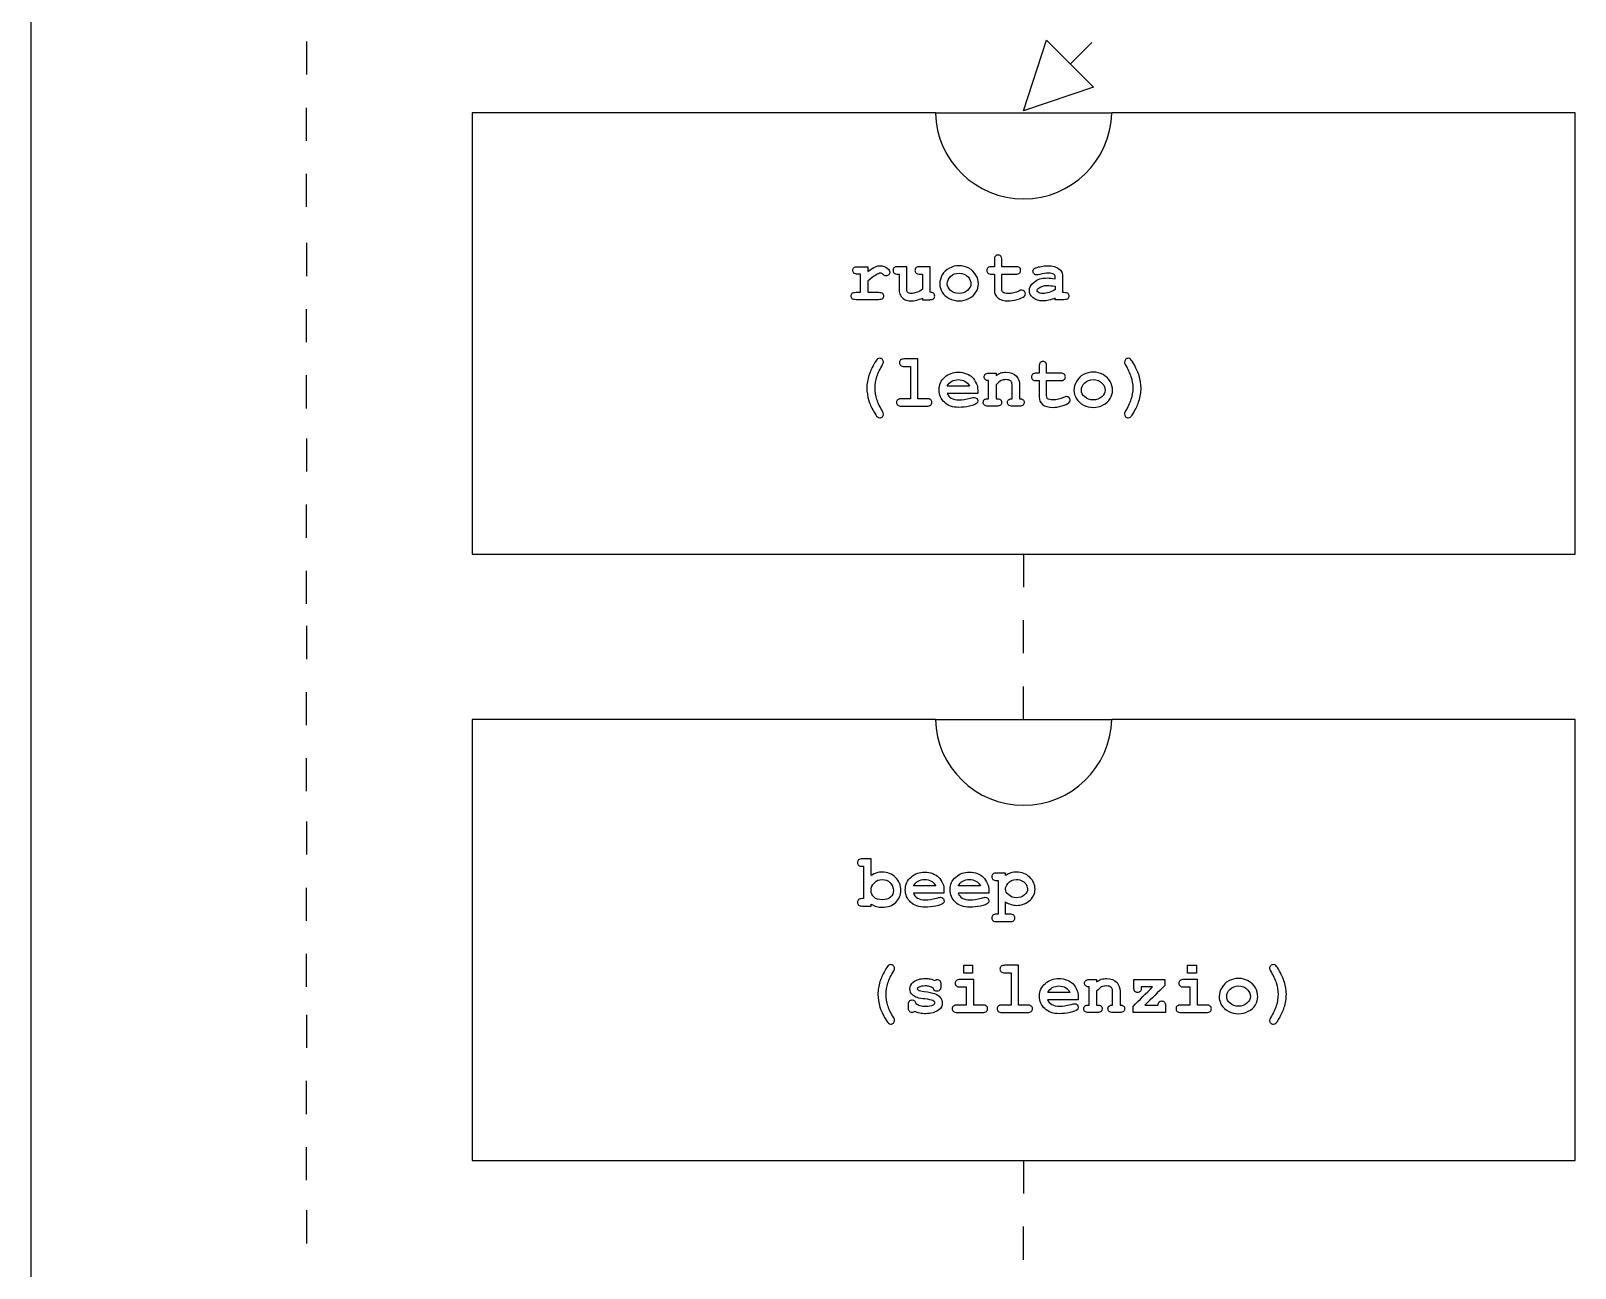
# Model space of a CAD drawing. Header units: millimetres. Extents: x 20 to 629, y 4 to 485.
# Drawn here: x 20 to 160, y 145.2 to 257.4 of the extents above; entities that cross this region are included whole.
import ezdxf

# ---------------------------------------------------------------- set-up
doc = ezdxf.new("R2010")
doc.units = ezdxf.units.MM
doc.header["$MEASUREMENT"] = 0
doc.layers.add('incisione', color=6, linetype='Continuous', true_color=0xff00ff)
doc.layers.add('taglio', color=178, linetype='Continuous', true_color=0x000000)

msp = doc.modelspace()

# ---------------------------------------------------------------- linework, layer by layer
at = {"layer": 'incisione'}
for p, q in [((104.58, 171.98), (104.58, 172.7)), ((104.58, 172.7), (105.38, 172.7)), ((105.38, 172.7), (105.38, 171.98)), ((124.86, 171.98), (124.86, 172.7)), ((124.86, 172.7), (125.66, 172.7)), ((125.66, 172.7), (125.66, 171.98)), ((105.38, 171.98), (104.58, 171.98)), ((125.66, 171.98), (124.86, 171.98))]:
    msp.add_line(p, q, dxfattribs=at)
for points in [[(45, 256.48), (45, 253.48)], [(114.24, 254.45), (116.18, 256.39)], [(45, 247.48), (45, 250.48)], [(45, 241.48), (45, 244.48)], [(45, 238.21), (45, 235.21)], [(45, 229.21), (45, 232.21)], [(45, 223.21), (45, 226.21)], [(45, 220.48), (45, 217.48)], [(45, 211.48), (45, 214.48)], [(110, 210), (110, 207)], [(45, 205.48), (45, 208.48)], [(45, 203.48), (45, 200.48)], [(110, 201), (110, 204)], [(45, 194.48), (45, 197.48)], [(110, 195), (110, 198)], [(45, 188.48), (45, 191.48)], [(45, 185.74), (45, 182.74)], [(45, 176.74), (45, 179.74)], [(45, 170.74), (45, 173.74)], [(45, 168.21), (45, 165.21)], [(45, 159.21), (45, 162.21)], [(45, 153.21), (45, 156.21)], [(110, 155), (110, 152)], [(45, 150.48), (45, 147.48)], [(110, 146), (110, 149)]]:
    msp.add_lwpolyline(points, dxfattribs=at)
msp.add_lwpolyline([(110, 250.21), (112.09, 256.6), (116.33, 252.35)], close=True, dxfattribs=at)
for points, knots in [([(108.03, 235.39), (108.03, 234.93), (108.03, 234.48), (108.03, 234.03), (108.03, 233.88), (108.06, 233.79), (108.12, 233.74), (108.21, 233.67), (108.38, 233.63), (108.61, 233.63), (108.96, 233.63), (109.28, 233.71), (109.57, 233.85), (109.68, 233.91), (109.77, 233.94), (109.83, 233.94), (109.92, 233.94), (110, 233.91), (110.06, 233.84), (110.13, 233.77), (110.16, 233.69), (110.16, 233.6), (110.16, 233.51), (110.13, 233.44), (110.06, 233.37), (109.95, 233.27), (109.74, 233.17), (109.42, 233.09), (109.1, 233), (108.83, 232.96), (108.61, 232.96), (108.19, 232.96), (107.88, 233.05), (107.67, 233.23), (107.46, 233.41), (107.35, 233.63), (107.35, 233.9), (107.35, 234.39), (107.35, 234.89), (107.35, 235.39), (107.27, 235.39), (107.19, 235.39), (107.11, 235.39), (106.95, 235.39), (106.83, 235.42), (106.76, 235.48), (106.69, 235.54), (106.66, 235.62), (106.66, 235.73), (106.66, 235.82), (106.69, 235.9), (106.76, 235.97), (106.83, 236.03), (106.95, 236.06), (107.11, 236.06), (107.19, 236.06), (107.27, 236.06), (107.35, 236.06), (107.35, 236.27), (107.35, 236.47), (107.35, 236.67), (107.35, 236.84), (107.38, 236.95), (107.45, 237.02), (107.51, 237.09), (107.59, 237.12), (107.69, 237.12), (107.79, 237.12), (107.87, 237.09), (107.94, 237.02), (108, 236.95), (108.03, 236.84), (108.03, 236.67), (108.03, 236.47), (108.03, 236.27), (108.03, 236.06), (108.45, 236.06), (108.86, 236.06), (109.28, 236.06), (109.44, 236.06), (109.56, 236.03), (109.63, 235.97), (109.7, 235.9), (109.73, 235.82), (109.73, 235.72), (109.73, 235.62), (109.7, 235.54), (109.63, 235.48), (109.56, 235.42), (109.44, 235.39), (109.28, 235.39), (108.86, 235.39), (108.45, 235.39), (108.03, 235.39)], [0, 0, 0, 0, 1, 1, 1, 2, 2, 2, 3, 3, 3, 4, 4, 4, 5, 5, 5, 6, 6, 6, 7, 7, 7, 8, 8, 8, 9, 9, 9, 10, 10, 10, 11, 11, 11, 12, 12, 12, 13, 13, 13, 14, 14, 14, 15, 15, 15, 16, 16, 16, 17, 17, 17, 18, 18, 18, 19, 19, 19, 20, 20, 20, 21, 21, 21, 22, 22, 22, 23, 23, 23, 24, 24, 24, 25, 25, 25, 26, 26, 26, 27, 27, 27, 28, 28, 28, 29, 29, 29, 30, 30, 30, 31, 31, 31, 31]), ([(95.89, 236.06), (95.58, 236.06), (95.27, 236.06), (94.97, 236.06), (94.8, 236.06), (94.69, 236.03), (94.62, 235.97), (94.55, 235.9), (94.51, 235.82), (94.51, 235.73), (94.51, 235.62), (94.55, 235.54), (94.62, 235.48), (94.69, 235.42), (94.8, 235.39), (94.97, 235.39), (95.05, 235.39), (95.13, 235.39), (95.21, 235.39), (95.21, 234.84), (95.21, 234.29), (95.21, 233.74), (95.08, 233.74), (94.94, 233.74), (94.81, 233.74), (94.65, 233.74), (94.53, 233.71), (94.46, 233.65), (94.39, 233.58), (94.36, 233.5), (94.36, 233.4), (94.36, 233.3), (94.39, 233.22), (94.46, 233.16), (94.53, 233.1), (94.65, 233.07), (94.81, 233.07), (95.49, 233.07), (96.17, 233.07), (96.85, 233.07), (97.01, 233.07), (97.13, 233.1), (97.2, 233.16), (97.27, 233.22), (97.3, 233.3), (97.3, 233.4), (97.3, 233.5), (97.27, 233.58), (97.2, 233.65), (97.13, 233.71), (97.01, 233.74), (96.85, 233.74), (96.53, 233.74), (96.21, 233.74), (95.89, 233.74), (95.89, 234.08), (95.89, 234.42), (95.89, 234.76), (96.17, 235), (96.4, 235.18), (96.59, 235.3), (96.78, 235.41), (96.92, 235.47), (97.02, 235.47), (97.09, 235.47), (97.17, 235.43), (97.26, 235.35), (97.36, 235.27), (97.44, 235.22), (97.53, 235.22), (97.62, 235.22), (97.7, 235.26), (97.77, 235.32), (97.84, 235.39), (97.87, 235.47), (97.87, 235.57), (97.87, 235.68), (97.8, 235.8), (97.66, 235.91), (97.45, 236.07), (97.24, 236.15), (97.02, 236.15), (96.88, 236.15), (96.72, 236.12), (96.56, 236.05), (96.4, 235.98), (96.17, 235.84), (95.89, 235.64), (95.89, 235.78), (95.89, 235.92), (95.89, 236.06)], [-30, -30, -30, -30, -29, -29, -29, -28, -28, -28, -27, -27, -27, -26, -26, -26, -25, -25, -25, -24, -24, -24, -23, -23, -23, -22, -22, -22, -21, -21, -21, -20, -20, -20, -19, -19, -19, -18, -18, -18, -17, -17, -17, -16, -16, -16, -15, -15, -15, -14, -14, -14, -13, -13, -13, -12, -12, -12, -11, -11, -11, -10, -10, -10, -9, -9, -9, -8, -8, -8, -7, -7, -7, -6, -6, -6, -5, -5, -5, -4, -4, -4, -3, -3, -3, -2, -2, -2, -1, -1, -1, 0, 0, 0, 0]), ([(101.52, 236.06), (101.52, 235.29), (101.52, 234.52), (101.52, 233.74), (101.66, 233.74), (101.77, 233.71), (101.84, 233.65), (101.91, 233.58), (101.94, 233.5), (101.94, 233.4), (101.94, 233.3), (101.91, 233.22), (101.84, 233.16), (101.77, 233.1), (101.65, 233.07), (101.49, 233.07), (101.27, 233.07), (101.06, 233.07), (100.84, 233.07), (100.84, 233.12), (100.84, 233.17), (100.84, 233.22), (100.65, 233.13), (100.47, 233.07), (100.29, 233.02), (100.11, 232.98), (99.95, 232.96), (99.79, 232.96), (99.57, 232.96), (99.37, 233), (99.21, 233.1), (99.05, 233.19), (98.92, 233.32), (98.83, 233.48), (98.76, 233.6), (98.72, 233.75), (98.72, 233.93), (98.72, 234.41), (98.72, 234.9), (98.72, 235.39), (98.68, 235.39), (98.65, 235.39), (98.61, 235.39), (98.44, 235.39), (98.33, 235.42), (98.26, 235.48), (98.19, 235.54), (98.16, 235.62), (98.16, 235.73), (98.16, 235.82), (98.19, 235.9), (98.26, 235.97), (98.33, 236.03), (98.44, 236.06), (98.61, 236.06), (98.87, 236.06), (99.14, 236.06), (99.4, 236.06), (99.4, 235.39), (99.4, 234.72), (99.4, 234.05), (99.4, 233.91), (99.43, 233.8), (99.5, 233.73), (99.57, 233.67), (99.68, 233.63), (99.82, 233.63), (99.96, 233.63), (100.11, 233.66), (100.26, 233.71), (100.42, 233.77), (100.61, 233.86), (100.84, 234.01), (100.84, 234.47), (100.84, 234.93), (100.84, 235.39), (100.76, 235.39), (100.68, 235.39), (100.6, 235.39), (100.44, 235.39), (100.32, 235.42), (100.25, 235.48), (100.18, 235.54), (100.15, 235.62), (100.15, 235.73), (100.15, 235.82), (100.18, 235.9), (100.25, 235.97), (100.32, 236.03), (100.44, 236.06), (100.6, 236.06), (100.91, 236.06), (101.21, 236.06), (101.52, 236.06)], [0, 0, 0, 0, 1, 1, 1, 2, 2, 2, 3, 3, 3, 4, 4, 4, 5, 5, 5, 6, 6, 6, 7, 7, 7, 8, 8, 8, 9, 9, 9, 10, 10, 10, 11, 11, 11, 12, 12, 12, 13, 13, 13, 14, 14, 14, 15, 15, 15, 16, 16, 16, 17, 17, 17, 18, 18, 18, 19, 19, 19, 20, 20, 20, 21, 21, 21, 22, 22, 22, 23, 23, 23, 24, 24, 24, 25, 25, 25, 26, 26, 26, 27, 27, 27, 28, 28, 28, 29, 29, 29, 30, 30, 30, 31, 31, 31, 31]), ([(105.9, 234.51), (105.9, 234.25), (105.83, 234), (105.68, 233.75), (105.54, 233.51), (105.32, 233.32), (105.04, 233.17), (104.75, 233.03), (104.46, 232.96), (104.15, 232.96), (103.84, 232.96), (103.54, 233.03), (103.26, 233.17), (102.98, 233.31), (102.76, 233.5), (102.62, 233.75), (102.47, 233.99), (102.4, 234.25), (102.4, 234.51), (102.4, 234.78), (102.47, 235.05), (102.62, 235.31), (102.77, 235.57), (102.99, 235.78), (103.27, 235.93), (103.55, 236.08), (103.84, 236.15), (104.15, 236.15), (104.45, 236.15), (104.75, 236.07), (105.03, 235.92), (105.32, 235.77), (105.53, 235.56), (105.68, 235.3), (105.83, 235.05), (105.9, 234.78), (105.9, 234.51)], [0, 0, 0, 0, 1, 1, 1, 2, 2, 2, 3, 3, 3, 4, 4, 4, 5, 5, 5, 6, 6, 6, 7, 7, 7, 8, 8, 8, 9, 9, 9, 10, 10, 10, 11, 11, 11, 12, 12, 12, 12]), ([(105.22, 234.5), (105.22, 234.72), (105.14, 234.92), (104.99, 235.1), (104.77, 235.35), (104.49, 235.47), (104.15, 235.47), (103.84, 235.47), (103.58, 235.38), (103.38, 235.18), (103.17, 234.98), (103.07, 234.76), (103.07, 234.5), (103.07, 234.29), (103.18, 234.09), (103.38, 233.91), (103.59, 233.72), (103.84, 233.63), (104.15, 233.63), (104.45, 233.63), (104.7, 233.72), (104.91, 233.91), (105.12, 234.09), (105.22, 234.29), (105.22, 234.5)], [0, 0, 0, 0, 1, 1, 1, 2, 2, 2, 3, 3, 3, 4, 4, 4, 5, 5, 5, 6, 6, 6, 7, 7, 7, 8, 8, 8, 8]), ([(112.86, 233.07), (113.13, 233.07), (113.39, 233.07), (113.65, 233.07), (113.82, 233.07), (113.93, 233.1), (114, 233.16), (114.07, 233.22), (114.11, 233.3), (114.11, 233.4), (114.11, 233.5), (114.07, 233.58), (114, 233.65), (113.93, 233.71), (113.82, 233.74), (113.65, 233.74), (113.61, 233.74), (113.58, 233.74), (113.54, 233.74), (113.54, 234.21), (113.54, 234.67), (113.54, 235.13), (113.54, 235.45), (113.42, 235.7), (113.19, 235.88), (112.96, 236.06), (112.63, 236.15), (112.21, 236.15), (112.07, 236.15), (111.91, 236.14), (111.74, 236.11), (111.57, 236.08), (111.39, 236.05), (111.23, 236), (111.1, 235.96), (111.02, 235.93), (110.98, 235.91), (110.94, 235.88), (110.91, 235.85), (110.89, 235.81), (110.87, 235.77), (110.85, 235.72), (110.85, 235.66), (110.85, 235.56), (110.89, 235.47), (110.95, 235.41), (111.01, 235.35), (111.09, 235.31), (111.18, 235.31), (111.24, 235.31), (111.34, 235.33), (111.46, 235.36), (111.77, 235.43), (112.03, 235.47), (112.23, 235.47), (112.48, 235.47), (112.64, 235.44), (112.73, 235.38), (112.82, 235.31), (112.86, 235.23), (112.86, 235.13), (112.86, 235.08), (112.86, 235.02), (112.86, 234.97), (112.59, 235.01), (112.36, 235.04), (112.15, 235.04), (111.64, 235.04), (111.24, 234.91), (110.95, 234.67), (110.66, 234.43), (110.52, 234.16), (110.52, 233.88), (110.52, 233.65), (110.63, 233.43), (110.86, 233.24), (111.08, 233.05), (111.38, 232.95), (111.74, 232.95), (111.91, 232.95), (112.1, 232.98), (112.3, 233.02), (112.5, 233.07), (112.69, 233.13), (112.86, 233.22), (112.86, 233.17), (112.86, 233.12), (112.86, 233.07)], [-29, -29, -29, -29, -28, -28, -28, -27, -27, -27, -26, -26, -26, -25, -25, -25, -24, -24, -24, -23, -23, -23, -22, -22, -22, -21, -21, -21, -20, -20, -20, -19, -19, -19, -18, -18, -18, -17, -17, -17, -16, -16, -16, -15, -15, -15, -14, -14, -14, -13, -13, -13, -12, -12, -12, -11, -11, -11, -10, -10, -10, -9, -9, -9, -8, -8, -8, -7, -7, -7, -6, -6, -6, -5, -5, -5, -4, -4, -4, -3, -3, -3, -2, -2, -2, -1, -1, -1, 0, 0, 0, 0]), ([(112.86, 234.28), (112.59, 234.33), (112.34, 234.36), (112.11, 234.36), (111.84, 234.36), (111.6, 234.29), (111.4, 234.15), (111.28, 234.07), (111.22, 233.98), (111.22, 233.89), (111.22, 233.83), (111.25, 233.78), (111.31, 233.74), (111.42, 233.67), (111.57, 233.63), (111.76, 233.63), (111.92, 233.63), (112.11, 233.66), (112.31, 233.73), (112.52, 233.79), (112.7, 233.88), (112.86, 233.99), (112.86, 234.08), (112.86, 234.18), (112.86, 234.28)], [0, 0, 0, 0, 1, 1, 1, 2, 2, 2, 3, 3, 3, 4, 4, 4, 5, 5, 5, 6, 6, 6, 7, 7, 7, 8, 8, 8, 8]), ([(95.79, 225.05), (95.79, 225.44), (95.85, 225.83), (95.98, 226.22), (96.07, 226.51), (96.22, 226.83), (96.42, 227.19), (96.56, 227.45), (96.66, 227.6), (96.73, 227.66), (96.8, 227.72), (96.88, 227.75), (96.96, 227.75), (97.06, 227.75), (97.14, 227.72), (97.2, 227.65), (97.27, 227.58), (97.3, 227.5), (97.3, 227.41), (97.3, 227.35), (97.28, 227.27), (97.22, 227.18), (96.99, 226.8), (96.81, 226.43), (96.7, 226.09), (96.6, 225.75), (96.54, 225.4), (96.54, 225.05), (96.54, 224.7), (96.6, 224.35), (96.7, 224.01), (96.81, 223.67), (96.99, 223.31), (97.22, 222.92), (97.28, 222.83), (97.3, 222.76), (97.3, 222.69), (97.3, 222.6), (97.27, 222.52), (97.2, 222.45), (97.14, 222.39), (97.06, 222.35), (96.96, 222.35), (96.88, 222.35), (96.81, 222.38), (96.75, 222.43), (96.66, 222.51), (96.54, 222.68), (96.4, 222.95), (96.19, 223.34), (96.04, 223.66), (95.97, 223.91), (95.85, 224.3), (95.79, 224.68), (95.79, 225.05)], [0, 0, 0, 0, 1, 1, 1, 2, 2, 2, 3, 3, 3, 4, 4, 4, 5, 5, 5, 6, 6, 6, 7, 7, 7, 8, 8, 8, 9, 9, 9, 10, 10, 10, 11, 11, 11, 12, 12, 12, 13, 13, 13, 14, 14, 14, 15, 15, 15, 16, 16, 16, 17, 17, 17, 18, 18, 18, 18]), ([(100.42, 227.69), (100.42, 226.49), (100.42, 225.29), (100.42, 224.09), (100.69, 224.09), (100.96, 224.09), (101.23, 224.09), (101.4, 224.09), (101.51, 224.05), (101.58, 223.99), (101.65, 223.93), (101.69, 223.85), (101.69, 223.75), (101.69, 223.65), (101.65, 223.57), (101.58, 223.5), (101.51, 223.44), (101.4, 223.41), (101.23, 223.41), (100.47, 223.41), (99.7, 223.41), (98.93, 223.41), (98.77, 223.41), (98.66, 223.44), (98.59, 223.5), (98.52, 223.57), (98.48, 223.65), (98.48, 223.75), (98.48, 223.85), (98.52, 223.93), (98.59, 223.99), (98.66, 224.05), (98.77, 224.09), (98.93, 224.09), (99.2, 224.09), (99.48, 224.09), (99.75, 224.09), (99.75, 225.06), (99.75, 226.04), (99.75, 227.01), (99.56, 227.01), (99.38, 227.01), (99.2, 227.01), (99.04, 227.01), (98.93, 227.04), (98.85, 227.11), (98.78, 227.17), (98.75, 227.25), (98.75, 227.35), (98.75, 227.45), (98.78, 227.53), (98.85, 227.6), (98.92, 227.66), (99.04, 227.69), (99.2, 227.69), (99.61, 227.69), (100.02, 227.69), (100.42, 227.69)], [0, 0, 0, 0, 1, 1, 1, 2, 2, 2, 3, 3, 3, 4, 4, 4, 5, 5, 5, 6, 6, 6, 7, 7, 7, 8, 8, 8, 9, 9, 9, 10, 10, 10, 11, 11, 11, 12, 12, 12, 13, 13, 13, 14, 14, 14, 15, 15, 15, 16, 16, 16, 17, 17, 17, 18, 18, 18, 19, 19, 19, 19]), ([(112.09, 225.73), (112.09, 225.28), (112.09, 224.83), (112.09, 224.37), (112.09, 224.23), (112.12, 224.13), (112.17, 224.09), (112.27, 224.01), (112.43, 223.98), (112.67, 223.98), (113.02, 223.98), (113.33, 224.05), (113.63, 224.2), (113.74, 224.26), (113.83, 224.28), (113.89, 224.28), (113.98, 224.28), (114.06, 224.25), (114.12, 224.18), (114.19, 224.12), (114.22, 224.04), (114.22, 223.94), (114.22, 223.86), (114.18, 223.78), (114.11, 223.72), (114, 223.61), (113.79, 223.52), (113.47, 223.43), (113.16, 223.34), (112.89, 223.3), (112.67, 223.3), (112.25, 223.3), (111.93, 223.39), (111.72, 223.57), (111.51, 223.75), (111.41, 223.98), (111.41, 224.24), (111.41, 224.74), (111.41, 225.23), (111.41, 225.73), (111.33, 225.73), (111.25, 225.73), (111.17, 225.73), (111, 225.73), (110.89, 225.76), (110.82, 225.82), (110.75, 225.89), (110.71, 225.97), (110.71, 226.07), (110.71, 226.17), (110.75, 226.25), (110.82, 226.31), (110.89, 226.37), (111, 226.41), (111.17, 226.41), (111.25, 226.41), (111.33, 226.41), (111.41, 226.41), (111.41, 226.61), (111.41, 226.81), (111.41, 227.02), (111.41, 227.18), (111.44, 227.3), (111.5, 227.36), (111.57, 227.43), (111.65, 227.47), (111.75, 227.47), (111.85, 227.47), (111.93, 227.43), (111.99, 227.36), (112.05, 227.3), (112.09, 227.18), (112.09, 227.02), (112.09, 226.81), (112.09, 226.61), (112.09, 226.41), (112.5, 226.41), (112.92, 226.41), (113.34, 226.41), (113.5, 226.41), (113.62, 226.37), (113.68, 226.31), (113.75, 226.25), (113.79, 226.17), (113.79, 226.07), (113.79, 225.97), (113.75, 225.89), (113.68, 225.82), (113.62, 225.76), (113.5, 225.73), (113.34, 225.73), (112.92, 225.73), (112.5, 225.73), (112.09, 225.73)], [0, 0, 0, 0, 1, 1, 1, 2, 2, 2, 3, 3, 3, 4, 4, 4, 5, 5, 5, 6, 6, 6, 7, 7, 7, 8, 8, 8, 9, 9, 9, 10, 10, 10, 11, 11, 11, 12, 12, 12, 13, 13, 13, 14, 14, 14, 15, 15, 15, 16, 16, 16, 17, 17, 17, 18, 18, 18, 19, 19, 19, 20, 20, 20, 21, 21, 21, 22, 22, 22, 23, 23, 23, 24, 24, 24, 25, 25, 25, 26, 26, 26, 27, 27, 27, 28, 28, 28, 29, 29, 29, 30, 30, 30, 31, 31, 31, 31]), ([(120.65, 225.05), (120.65, 224.67), (120.59, 224.28), (120.46, 223.88), (120.37, 223.59), (120.22, 223.27), (120.02, 222.91), (119.88, 222.66), (119.77, 222.5), (119.71, 222.44), (119.64, 222.38), (119.56, 222.35), (119.48, 222.35), (119.38, 222.35), (119.3, 222.39), (119.23, 222.45), (119.17, 222.52), (119.14, 222.6), (119.14, 222.69), (119.14, 222.76), (119.16, 222.83), (119.21, 222.92), (119.45, 223.31), (119.63, 223.67), (119.73, 224.01), (119.84, 224.35), (119.9, 224.7), (119.9, 225.05), (119.9, 225.4), (119.84, 225.75), (119.73, 226.09), (119.63, 226.43), (119.45, 226.8), (119.21, 227.18), (119.16, 227.27), (119.14, 227.35), (119.14, 227.41), (119.14, 227.5), (119.17, 227.58), (119.23, 227.65), (119.3, 227.72), (119.38, 227.75), (119.48, 227.75), (119.56, 227.75), (119.63, 227.72), (119.69, 227.67), (119.78, 227.6), (119.9, 227.42), (120.04, 227.15), (120.25, 226.76), (120.39, 226.44), (120.47, 226.19), (120.59, 225.8), (120.65, 225.42), (120.65, 225.05)], [0, 0, 0, 0, 1, 1, 1, 2, 2, 2, 3, 3, 3, 4, 4, 4, 5, 5, 5, 6, 6, 6, 7, 7, 7, 8, 8, 8, 9, 9, 9, 10, 10, 10, 11, 11, 11, 12, 12, 12, 13, 13, 13, 14, 14, 14, 15, 15, 15, 16, 16, 16, 17, 17, 17, 18, 18, 18, 18]), ([(105.84, 224.56), (105.84, 224.66), (105.84, 224.76), (105.84, 224.85), (105.84, 225.07), (105.8, 225.27), (105.73, 225.43), (105.63, 225.67), (105.5, 225.87), (105.34, 226.04), (105.23, 226.15), (105.06, 226.25), (104.83, 226.35), (104.6, 226.45), (104.34, 226.5), (104.07, 226.5), (103.61, 226.5), (103.21, 226.35), (102.86, 226.05), (102.51, 225.75), (102.33, 225.36), (102.33, 224.89), (102.33, 224.44), (102.49, 224.06), (102.82, 223.76), (103.14, 223.45), (103.57, 223.3), (104.12, 223.3), (104.43, 223.3), (104.76, 223.34), (105.1, 223.41), (105.44, 223.48), (105.65, 223.56), (105.74, 223.64), (105.81, 223.71), (105.84, 223.78), (105.84, 223.87), (105.84, 223.96), (105.81, 224.05), (105.75, 224.11), (105.69, 224.17), (105.61, 224.2), (105.52, 224.2), (105.46, 224.2), (105.34, 224.18), (105.17, 224.14), (104.75, 224.03), (104.42, 223.98), (104.17, 223.98), (103.86, 223.98), (103.62, 224.03), (103.44, 224.14), (103.26, 224.25), (103.13, 224.39), (103.06, 224.56), (103.99, 224.56), (104.91, 224.56), (105.84, 224.56)], [-19, -19, -19, -19, -18, -18, -18, -17, -17, -17, -16, -16, -16, -15, -15, -15, -14, -14, -14, -13, -13, -13, -12, -12, -12, -11, -11, -11, -10, -10, -10, -9, -9, -9, -8, -8, -8, -7, -7, -7, -6, -6, -6, -5, -5, -5, -4, -4, -4, -3, -3, -3, -2, -2, -2, -1, -1, -1, 0, 0, 0, 0]), ([(105.09, 225.24), (104.99, 225.43), (104.85, 225.58), (104.68, 225.67), (104.52, 225.77), (104.32, 225.82), (104.09, 225.82), (103.86, 225.82), (103.66, 225.77), (103.49, 225.67), (103.32, 225.58), (103.19, 225.43), (103.08, 225.24), (103.75, 225.24), (104.42, 225.24), (105.09, 225.24)], [0, 0, 0, 0, 1, 1, 1, 2, 2, 2, 3, 3, 3, 4, 4, 4, 5, 5, 5, 5]), ([(107.51, 226.41), (107.3, 226.41), (107.08, 226.41), (106.87, 226.41), (106.71, 226.41), (106.59, 226.37), (106.52, 226.31), (106.45, 226.25), (106.42, 226.17), (106.42, 226.07), (106.42, 225.97), (106.45, 225.89), (106.52, 225.83), (106.59, 225.76), (106.69, 225.73), (106.83, 225.73), (106.83, 225.18), (106.83, 224.63), (106.83, 224.09), (106.66, 224.09), (106.55, 224.07), (106.5, 224.04), (106.39, 223.97), (106.34, 223.87), (106.34, 223.75), (106.34, 223.65), (106.37, 223.57), (106.44, 223.5), (106.51, 223.44), (106.63, 223.41), (106.79, 223.41), (107.05, 223.41), (107.3, 223.41), (107.56, 223.41), (107.72, 223.41), (107.84, 223.44), (107.91, 223.5), (107.98, 223.57), (108.01, 223.65), (108.01, 223.75), (108.01, 223.87), (107.96, 223.97), (107.85, 224.04), (107.8, 224.07), (107.69, 224.09), (107.51, 224.09), (107.51, 224.5), (107.51, 224.92), (107.51, 225.34), (107.69, 225.54), (107.84, 225.67), (107.96, 225.73), (108.08, 225.79), (108.21, 225.82), (108.37, 225.82), (108.58, 225.82), (108.73, 225.77), (108.83, 225.69), (108.91, 225.62), (108.95, 225.51), (108.95, 225.36), (108.95, 224.94), (108.95, 224.51), (108.95, 224.09), (108.81, 224.09), (108.71, 224.05), (108.64, 223.99), (108.57, 223.93), (108.53, 223.85), (108.53, 223.75), (108.53, 223.65), (108.57, 223.57), (108.64, 223.5), (108.71, 223.44), (108.82, 223.41), (108.99, 223.41), (109.19, 223.41), (109.39, 223.41), (109.6, 223.41), (109.76, 223.41), (109.88, 223.44), (109.95, 223.5), (110.01, 223.57), (110.05, 223.65), (110.05, 223.75), (110.05, 223.85), (110.02, 223.93), (109.95, 223.99), (109.88, 224.05), (109.77, 224.09), (109.63, 224.09), (109.63, 224.5), (109.63, 224.92), (109.63, 225.34), (109.63, 225.66), (109.54, 225.92), (109.35, 226.12), (109.12, 226.37), (108.8, 226.5), (108.4, 226.5), (108.23, 226.5), (108.07, 226.47), (107.92, 226.42), (107.77, 226.36), (107.63, 226.28), (107.51, 226.18), (107.51, 226.25), (107.51, 226.33), (107.51, 226.41)], [-36, -36, -36, -36, -35, -35, -35, -34, -34, -34, -33, -33, -33, -32, -32, -32, -31, -31, -31, -30, -30, -30, -29, -29, -29, -28, -28, -28, -27, -27, -27, -26, -26, -26, -25, -25, -25, -24, -24, -24, -23, -23, -23, -22, -22, -22, -21, -21, -21, -20, -20, -20, -19, -19, -19, -18, -18, -18, -17, -17, -17, -16, -16, -16, -15, -15, -15, -14, -14, -14, -13, -13, -13, -12, -12, -12, -11, -11, -11, -10, -10, -10, -9, -9, -9, -8, -8, -8, -7, -7, -7, -6, -6, -6, -5, -5, -5, -4, -4, -4, -3, -3, -3, -2, -2, -2, -1, -1, -1, 0, 0, 0, 0]), ([(118.07, 224.85), (118.07, 224.59), (117.99, 224.34), (117.85, 224.1), (117.71, 223.85), (117.49, 223.66), (117.21, 223.52), (116.92, 223.37), (116.62, 223.3), (116.31, 223.3), (116.01, 223.3), (115.71, 223.37), (115.43, 223.51), (115.15, 223.66), (114.93, 223.85), (114.79, 224.09), (114.64, 224.34), (114.56, 224.59), (114.56, 224.86), (114.56, 225.13), (114.64, 225.39), (114.79, 225.66), (114.94, 225.92), (115.15, 226.12), (115.43, 226.27), (115.71, 226.42), (116.01, 226.5), (116.31, 226.5), (116.62, 226.5), (116.92, 226.42), (117.2, 226.27), (117.49, 226.11), (117.7, 225.91), (117.85, 225.65), (117.99, 225.39), (118.07, 225.12), (118.07, 224.85)], [0, 0, 0, 0, 1, 1, 1, 2, 2, 2, 3, 3, 3, 4, 4, 4, 5, 5, 5, 6, 6, 6, 7, 7, 7, 8, 8, 8, 9, 9, 9, 10, 10, 10, 11, 11, 11, 12, 12, 12, 12]), ([(117.39, 224.85), (117.39, 225.07), (117.31, 225.27), (117.16, 225.45), (116.94, 225.7), (116.66, 225.82), (116.31, 225.82), (116.01, 225.82), (115.75, 225.72), (115.55, 225.52), (115.34, 225.33), (115.24, 225.1), (115.24, 224.84), (115.24, 224.63), (115.34, 224.44), (115.55, 224.25), (115.76, 224.07), (116.01, 223.98), (116.31, 223.98), (116.62, 223.98), (116.87, 224.07), (117.08, 224.25), (117.29, 224.44), (117.39, 224.63), (117.39, 224.85)], [0, 0, 0, 0, 1, 1, 1, 2, 2, 2, 3, 3, 3, 4, 4, 4, 5, 5, 5, 6, 6, 6, 7, 7, 7, 8, 8, 8, 8]), ([(96.17, 182.36), (96.17, 181.85), (96.17, 181.34), (96.17, 180.84), (96.34, 180.95), (96.51, 181.03), (96.68, 181.08), (96.85, 181.13), (97.02, 181.16), (97.19, 181.16), (97.66, 181.16), (98.06, 181), (98.39, 180.68), (98.71, 180.35), (98.87, 179.96), (98.87, 179.5), (98.87, 179.07), (98.72, 178.7), (98.41, 178.41), (98.1, 178.11), (97.69, 177.97), (97.18, 177.97), (97, 177.97), (96.83, 177.99), (96.66, 178.04), (96.49, 178.08), (96.33, 178.15), (96.17, 178.24), (96.17, 178.19), (96.17, 178.13), (96.17, 178.08), (95.91, 178.08), (95.65, 178.08), (95.38, 178.08), (95.22, 178.08), (95.1, 178.11), (95.03, 178.17), (94.97, 178.23), (94.93, 178.31), (94.93, 178.42), (94.93, 178.51), (94.97, 178.6), (95.04, 178.66), (95.11, 178.72), (95.22, 178.75), (95.38, 178.75), (95.42, 178.75), (95.46, 178.75), (95.5, 178.75), (95.5, 179.73), (95.5, 180.7), (95.5, 181.68), (95.46, 181.68), (95.42, 181.68), (95.38, 181.68), (95.22, 181.68), (95.1, 181.71), (95.03, 181.77), (94.97, 181.84), (94.93, 181.92), (94.93, 182.02), (94.93, 182.12), (94.97, 182.2), (95.03, 182.26), (95.1, 182.32), (95.22, 182.36), (95.38, 182.36), (95.65, 182.36), (95.91, 182.36), (96.17, 182.36)], [0, 0, 0, 0, 1, 1, 1, 2, 2, 2, 3, 3, 3, 4, 4, 4, 5, 5, 5, 6, 6, 6, 7, 7, 7, 8, 8, 8, 9, 9, 9, 10, 10, 10, 11, 11, 11, 12, 12, 12, 13, 13, 13, 14, 14, 14, 15, 15, 15, 16, 16, 16, 17, 17, 17, 18, 18, 18, 19, 19, 19, 20, 20, 20, 21, 21, 21, 22, 22, 22, 23, 23, 23, 23]), ([(102.78, 179.23), (102.78, 179.33), (102.78, 179.42), (102.78, 179.52), (102.78, 179.74), (102.75, 179.93), (102.68, 180.1), (102.57, 180.34), (102.44, 180.54), (102.28, 180.7), (102.17, 180.81), (102, 180.92), (101.77, 181.02), (101.54, 181.11), (101.29, 181.16), (101.01, 181.16), (100.56, 181.16), (100.15, 181.01), (99.8, 180.71), (99.45, 180.42), (99.27, 180.03), (99.27, 179.55), (99.27, 179.11), (99.44, 178.73), (99.76, 178.43), (100.09, 178.12), (100.52, 177.97), (101.06, 177.97), (101.37, 177.97), (101.7, 178), (102.04, 178.08), (102.38, 178.15), (102.6, 178.23), (102.69, 178.31), (102.75, 178.37), (102.79, 178.45), (102.79, 178.53), (102.79, 178.63), (102.75, 178.71), (102.69, 178.78), (102.63, 178.84), (102.56, 178.87), (102.47, 178.87), (102.4, 178.87), (102.28, 178.85), (102.11, 178.8), (101.69, 178.7), (101.36, 178.64), (101.11, 178.64), (100.8, 178.64), (100.56, 178.7), (100.38, 178.8), (100.2, 178.91), (100.08, 179.05), (100.01, 179.23), (100.93, 179.23), (101.86, 179.23), (102.78, 179.23)], [-19, -19, -19, -19, -18, -18, -18, -17, -17, -17, -16, -16, -16, -15, -15, -15, -14, -14, -14, -13, -13, -13, -12, -12, -12, -11, -11, -11, -10, -10, -10, -9, -9, -9, -8, -8, -8, -7, -7, -7, -6, -6, -6, -5, -5, -5, -4, -4, -4, -3, -3, -3, -2, -2, -2, -1, -1, -1, 0, 0, 0, 0]), ([(106.84, 179.23), (106.84, 179.33), (106.84, 179.42), (106.84, 179.52), (106.84, 179.74), (106.8, 179.93), (106.73, 180.1), (106.63, 180.34), (106.5, 180.54), (106.34, 180.7), (106.23, 180.81), (106.06, 180.92), (105.83, 181.02), (105.6, 181.11), (105.34, 181.16), (105.07, 181.16), (104.61, 181.16), (104.21, 181.01), (103.86, 180.71), (103.51, 180.42), (103.33, 180.03), (103.33, 179.55), (103.33, 179.11), (103.49, 178.73), (103.82, 178.43), (104.14, 178.12), (104.57, 177.97), (105.12, 177.97), (105.43, 177.97), (105.76, 178), (106.1, 178.08), (106.44, 178.15), (106.65, 178.23), (106.74, 178.31), (106.81, 178.37), (106.84, 178.45), (106.84, 178.53), (106.84, 178.63), (106.81, 178.71), (106.75, 178.78), (106.69, 178.84), (106.61, 178.87), (106.52, 178.87), (106.46, 178.87), (106.34, 178.85), (106.17, 178.8), (105.75, 178.7), (105.42, 178.64), (105.17, 178.64), (104.86, 178.64), (104.62, 178.7), (104.44, 178.8), (104.26, 178.91), (104.13, 179.05), (104.06, 179.23), (104.99, 179.23), (105.91, 179.23), (106.84, 179.23)], [-19, -19, -19, -19, -18, -18, -18, -17, -17, -17, -16, -16, -16, -15, -15, -15, -14, -14, -14, -13, -13, -13, -12, -12, -12, -11, -11, -11, -10, -10, -10, -9, -9, -9, -8, -8, -8, -7, -7, -7, -6, -6, -6, -5, -5, -5, -4, -4, -4, -3, -3, -3, -2, -2, -2, -1, -1, -1, 0, 0, 0, 0]), ([(108.36, 178.45), (108.36, 178.08), (108.36, 177.71), (108.36, 177.34), (108.49, 177.34), (108.63, 177.34), (108.76, 177.34), (108.93, 177.34), (109.04, 177.31), (109.11, 177.25), (109.18, 177.18), (109.21, 177.1), (109.21, 177), (109.21, 176.9), (109.18, 176.82), (109.11, 176.76), (109.04, 176.69), (108.93, 176.66), (108.76, 176.66), (108.36, 176.66), (107.96, 176.66), (107.56, 176.66), (107.4, 176.66), (107.29, 176.69), (107.22, 176.76), (107.15, 176.82), (107.11, 176.9), (107.11, 177), (107.11, 177.1), (107.15, 177.18), (107.22, 177.25), (107.29, 177.31), (107.4, 177.34), (107.56, 177.34), (107.6, 177.34), (107.64, 177.34), (107.68, 177.34), (107.68, 178.36), (107.68, 179.38), (107.68, 180.4), (107.64, 180.4), (107.6, 180.4), (107.56, 180.4), (107.4, 180.4), (107.29, 180.43), (107.22, 180.49), (107.15, 180.55), (107.11, 180.63), (107.11, 180.74), (107.11, 180.83), (107.15, 180.92), (107.22, 180.98), (107.29, 181.04), (107.4, 181.07), (107.56, 181.07), (107.83, 181.07), (108.09, 181.07), (108.36, 181.07), (108.36, 181), (108.36, 180.92), (108.36, 180.84), (108.51, 180.95), (108.68, 181.03), (108.85, 181.08), (109.02, 181.14), (109.19, 181.16), (109.37, 181.16), (109.83, 181.16), (110.23, 181), (110.55, 180.69), (110.88, 180.38), (111.04, 180.02), (111.04, 179.61), (111.04, 179.17), (110.85, 178.8), (110.46, 178.51), (110.14, 178.27), (109.78, 178.14), (109.38, 178.14), (109.2, 178.14), (109.03, 178.17), (108.86, 178.22), (108.69, 178.27), (108.52, 178.35), (108.36, 178.45)], [0, 0, 0, 0, 1, 1, 1, 2, 2, 2, 3, 3, 3, 4, 4, 4, 5, 5, 5, 6, 6, 6, 7, 7, 7, 8, 8, 8, 9, 9, 9, 10, 10, 10, 11, 11, 11, 12, 12, 12, 13, 13, 13, 14, 14, 14, 15, 15, 15, 16, 16, 16, 17, 17, 17, 18, 18, 18, 19, 19, 19, 20, 20, 20, 21, 21, 21, 22, 22, 22, 23, 23, 23, 24, 24, 24, 25, 25, 25, 26, 26, 26, 27, 27, 27, 28, 28, 28, 28]), ([(98.2, 179.48), (98.2, 179.76), (98.1, 180), (97.9, 180.19), (97.71, 180.39), (97.47, 180.48), (97.18, 180.48), (96.9, 180.48), (96.66, 180.39), (96.47, 180.19), (96.27, 180), (96.17, 179.77), (96.17, 179.49), (96.17, 179.25), (96.26, 179.04), (96.44, 178.88), (96.61, 178.72), (96.86, 178.64), (97.18, 178.64), (97.51, 178.64), (97.76, 178.72), (97.93, 178.88), (98.11, 179.04), (98.2, 179.24), (98.2, 179.48)], [0, 0, 0, 0, 1, 1, 1, 2, 2, 2, 3, 3, 3, 4, 4, 4, 5, 5, 5, 6, 6, 6, 7, 7, 7, 8, 8, 8, 8]), ([(102.03, 179.91), (101.93, 180.1), (101.79, 180.25), (101.63, 180.34), (101.46, 180.44), (101.26, 180.48), (101.03, 180.48), (100.8, 180.48), (100.6, 180.44), (100.44, 180.34), (100.27, 180.25), (100.13, 180.1), (100.03, 179.91), (100.7, 179.91), (101.36, 179.91), (102.03, 179.91)], [0, 0, 0, 0, 1, 1, 1, 2, 2, 2, 3, 3, 3, 4, 4, 4, 5, 5, 5, 5]), ([(106.09, 179.91), (105.99, 180.1), (105.85, 180.25), (105.68, 180.34), (105.52, 180.44), (105.32, 180.48), (105.09, 180.48), (104.86, 180.48), (104.66, 180.44), (104.49, 180.34), (104.32, 180.25), (104.19, 180.1), (104.08, 179.91), (104.75, 179.91), (105.42, 179.91), (106.09, 179.91)], [0, 0, 0, 0, 1, 1, 1, 2, 2, 2, 3, 3, 3, 4, 4, 4, 5, 5, 5, 5]), ([(110.36, 179.61), (110.36, 179.7), (110.33, 179.83), (110.25, 179.97), (110.18, 180.12), (110.06, 180.24), (109.91, 180.34), (109.75, 180.44), (109.57, 180.48), (109.36, 180.48), (109.02, 180.48), (108.76, 180.36), (108.56, 180.11), (108.42, 179.93), (108.36, 179.76), (108.36, 179.6), (108.36, 179.42), (108.45, 179.25), (108.65, 179.08), (108.84, 178.91), (109.08, 178.82), (109.36, 178.82), (109.65, 178.82), (109.88, 178.91), (110.08, 179.08), (110.27, 179.25), (110.36, 179.42), (110.36, 179.61)], [0, 0, 0, 0, 1, 1, 1, 2, 2, 2, 3, 3, 3, 4, 4, 4, 5, 5, 5, 6, 6, 6, 7, 7, 7, 8, 8, 8, 9, 9, 9, 9]), ([(96.79, 170.06), (96.79, 170.45), (96.85, 170.84), (96.98, 171.23), (97.07, 171.52), (97.22, 171.85), (97.42, 172.2), (97.56, 172.46), (97.66, 172.61), (97.73, 172.67), (97.8, 172.73), (97.88, 172.76), (97.96, 172.76), (98.06, 172.76), (98.14, 172.73), (98.2, 172.66), (98.27, 172.59), (98.3, 172.52), (98.3, 172.42), (98.3, 172.36), (98.28, 172.28), (98.22, 172.2), (97.99, 171.81), (97.81, 171.44), (97.7, 171.1), (97.6, 170.76), (97.54, 170.41), (97.54, 170.06), (97.54, 169.71), (97.6, 169.36), (97.7, 169.02), (97.81, 168.68), (97.99, 168.32), (98.22, 167.93), (98.28, 167.84), (98.3, 167.77), (98.3, 167.7), (98.3, 167.61), (98.27, 167.53), (98.2, 167.46), (98.14, 167.4), (98.06, 167.36), (97.96, 167.36), (97.88, 167.36), (97.81, 167.39), (97.75, 167.44), (97.66, 167.52), (97.54, 167.69), (97.4, 167.96), (97.19, 168.35), (97.04, 168.67), (96.97, 168.92), (96.85, 169.31), (96.79, 169.69), (96.79, 170.06)], [0, 0, 0, 0, 1, 1, 1, 2, 2, 2, 3, 3, 3, 4, 4, 4, 5, 5, 5, 6, 6, 6, 7, 7, 7, 8, 8, 8, 9, 9, 9, 10, 10, 10, 11, 11, 11, 12, 12, 12, 13, 13, 13, 14, 14, 14, 15, 15, 15, 16, 16, 16, 17, 17, 17, 18, 18, 18, 18]), ([(109.53, 172.7), (109.53, 171.5), (109.53, 170.3), (109.53, 169.1), (109.81, 169.1), (110.08, 169.1), (110.35, 169.1), (110.51, 169.1), (110.63, 169.06), (110.69, 169), (110.76, 168.94), (110.8, 168.86), (110.8, 168.76), (110.8, 168.66), (110.76, 168.58), (110.69, 168.51), (110.63, 168.45), (110.51, 168.42), (110.35, 168.42), (109.58, 168.42), (108.81, 168.42), (108.05, 168.42), (107.88, 168.42), (107.77, 168.45), (107.7, 168.51), (107.63, 168.58), (107.59, 168.66), (107.59, 168.76), (107.59, 168.86), (107.63, 168.94), (107.7, 169), (107.77, 169.06), (107.88, 169.1), (108.05, 169.1), (108.32, 169.1), (108.59, 169.1), (108.86, 169.1), (108.86, 170.07), (108.86, 171.05), (108.86, 172.02), (108.68, 172.02), (108.5, 172.02), (108.31, 172.02), (108.15, 172.02), (108.04, 172.06), (107.97, 172.12), (107.9, 172.18), (107.86, 172.26), (107.86, 172.36), (107.86, 172.46), (107.9, 172.54), (107.97, 172.61), (108.03, 172.67), (108.15, 172.7), (108.31, 172.7), (108.72, 172.7), (109.13, 172.7), (109.53, 172.7)], [0, 0, 0, 0, 1, 1, 1, 2, 2, 2, 3, 3, 3, 4, 4, 4, 5, 5, 5, 6, 6, 6, 7, 7, 7, 8, 8, 8, 9, 9, 9, 10, 10, 10, 11, 11, 11, 12, 12, 12, 13, 13, 13, 14, 14, 14, 15, 15, 15, 16, 16, 16, 17, 17, 17, 18, 18, 18, 19, 19, 19, 19]), ([(133.82, 170.06), (133.82, 169.68), (133.76, 169.29), (133.63, 168.89), (133.54, 168.6), (133.39, 168.28), (133.19, 167.92), (133.05, 167.67), (132.94, 167.51), (132.87, 167.45), (132.81, 167.39), (132.73, 167.36), (132.65, 167.36), (132.55, 167.36), (132.47, 167.4), (132.4, 167.46), (132.34, 167.53), (132.3, 167.61), (132.3, 167.7), (132.3, 167.77), (132.33, 167.84), (132.38, 167.93), (132.62, 168.32), (132.79, 168.68), (132.9, 169.02), (133.01, 169.36), (133.07, 169.71), (133.07, 170.06), (133.07, 170.41), (133.01, 170.76), (132.9, 171.1), (132.79, 171.44), (132.62, 171.81), (132.38, 172.2), (132.33, 172.28), (132.3, 172.36), (132.3, 172.42), (132.3, 172.52), (132.34, 172.59), (132.4, 172.66), (132.47, 172.73), (132.55, 172.76), (132.65, 172.76), (132.73, 172.76), (132.8, 172.73), (132.86, 172.68), (132.95, 172.61), (133.07, 172.43), (133.21, 172.16), (133.42, 171.77), (133.56, 171.45), (133.64, 171.2), (133.76, 170.81), (133.82, 170.43), (133.82, 170.06)], [0, 0, 0, 0, 1, 1, 1, 2, 2, 2, 3, 3, 3, 4, 4, 4, 5, 5, 5, 6, 6, 6, 7, 7, 7, 8, 8, 8, 9, 9, 9, 10, 10, 10, 11, 11, 11, 12, 12, 12, 13, 13, 13, 14, 14, 14, 15, 15, 15, 16, 16, 16, 17, 17, 17, 18, 18, 18, 18]), ([(101.82, 170.62), (101.83, 170.54), (101.87, 170.47), (101.93, 170.42), (102, 170.37), (102.07, 170.35), (102.15, 170.35), (102.27, 170.35), (102.37, 170.4), (102.44, 170.5), (102.47, 170.55), (102.49, 170.65), (102.49, 170.8), (102.49, 170.85), (102.49, 170.91), (102.49, 170.96), (102.49, 171.13), (102.46, 171.24), (102.4, 171.31), (102.33, 171.38), (102.26, 171.42), (102.17, 171.42), (102.13, 171.42), (102.1, 171.41), (102.06, 171.39), (102.03, 171.38), (101.99, 171.35), (101.95, 171.32), (101.82, 171.39), (101.68, 171.43), (101.53, 171.46), (101.39, 171.49), (101.24, 171.51), (101.08, 171.51), (100.63, 171.51), (100.27, 171.4), (99.99, 171.18), (99.79, 171.01), (99.69, 170.81), (99.69, 170.57), (99.69, 170.34), (99.78, 170.14), (99.96, 169.98), (100.14, 169.81), (100.51, 169.7), (101.05, 169.65), (101.41, 169.61), (101.66, 169.56), (101.77, 169.5), (101.89, 169.45), (101.95, 169.37), (101.95, 169.28), (101.95, 169.23), (101.91, 169.18), (101.83, 169.13), (101.65, 169.04), (101.41, 168.99), (101.1, 168.99), (100.91, 168.99), (100.75, 169.01), (100.6, 169.06), (100.46, 169.1), (100.33, 169.17), (100.23, 169.25), (100.2, 169.36), (100.15, 169.44), (100.1, 169.49), (100.04, 169.53), (99.98, 169.56), (99.89, 169.56), (99.79, 169.56), (99.71, 169.52), (99.65, 169.45), (99.59, 169.38), (99.55, 169.27), (99.55, 169.1), (99.55, 169.03), (99.55, 168.95), (99.55, 168.88), (99.55, 168.71), (99.59, 168.6), (99.65, 168.53), (99.71, 168.46), (99.8, 168.42), (99.9, 168.42), (99.94, 168.42), (99.98, 168.43), (100.02, 168.45), (100.05, 168.46), (100.09, 168.48), (100.12, 168.51), (100.26, 168.45), (100.41, 168.4), (100.58, 168.36), (100.75, 168.33), (100.93, 168.31), (101.12, 168.31), (101.61, 168.31), (102.01, 168.43), (102.31, 168.66), (102.53, 168.83), (102.63, 169.03), (102.63, 169.27), (102.63, 169.45), (102.57, 169.62), (102.45, 169.78), (102.32, 169.94), (102.14, 170.06), (101.91, 170.14), (101.73, 170.2), (101.42, 170.27), (100.97, 170.33), (100.73, 170.36), (100.57, 170.39), (100.5, 170.43), (100.41, 170.48), (100.36, 170.53), (100.36, 170.58), (100.36, 170.62), (100.4, 170.66), (100.47, 170.7), (100.62, 170.79), (100.83, 170.83), (101.09, 170.83), (101.22, 170.83), (101.35, 170.81), (101.47, 170.78), (101.59, 170.74), (101.71, 170.69), (101.82, 170.62)], [-43, -43, -43, -43, -42, -42, -42, -41, -41, -41, -40, -40, -40, -39, -39, -39, -38, -38, -38, -37, -37, -37, -36, -36, -36, -35, -35, -35, -34, -34, -34, -33, -33, -33, -32, -32, -32, -31, -31, -31, -30, -30, -30, -29, -29, -29, -28, -28, -28, -27, -27, -27, -26, -26, -26, -25, -25, -25, -24, -24, -24, -23, -23, -23, -22, -22, -22, -21, -21, -21, -20, -20, -20, -19, -19, -19, -18, -18, -18, -17, -17, -17, -16, -16, -16, -15, -15, -15, -14, -14, -14, -13, -13, -13, -12, -12, -12, -11, -11, -11, -10, -10, -10, -9, -9, -9, -8, -8, -8, -7, -7, -7, -6, -6, -6, -5, -5, -5, -4, -4, -4, -3, -3, -3, -2, -2, -2, -1, -1, -1, 0, 0, 0, 0]), ([(105.48, 171.42), (105.48, 170.64), (105.48, 169.87), (105.48, 169.1), (105.75, 169.1), (106.02, 169.1), (106.29, 169.1), (106.45, 169.1), (106.57, 169.06), (106.64, 169), (106.7, 168.94), (106.74, 168.86), (106.74, 168.76), (106.74, 168.66), (106.7, 168.58), (106.64, 168.51), (106.57, 168.45), (106.45, 168.42), (106.29, 168.42), (105.52, 168.42), (104.75, 168.42), (103.99, 168.42), (103.82, 168.42), (103.71, 168.45), (103.64, 168.51), (103.57, 168.58), (103.53, 168.66), (103.53, 168.76), (103.53, 168.86), (103.57, 168.94), (103.64, 169), (103.71, 169.06), (103.82, 169.1), (103.99, 169.1), (104.26, 169.1), (104.53, 169.1), (104.8, 169.1), (104.8, 169.64), (104.8, 170.19), (104.8, 170.74), (104.62, 170.74), (104.44, 170.74), (104.25, 170.74), (104.09, 170.74), (103.98, 170.77), (103.91, 170.83), (103.84, 170.9), (103.8, 170.98), (103.8, 171.08), (103.8, 171.18), (103.84, 171.26), (103.91, 171.32), (103.98, 171.39), (104.09, 171.42), (104.25, 171.42), (104.66, 171.42), (105.07, 171.42), (105.48, 171.42)], [0, 0, 0, 0, 1, 1, 1, 2, 2, 2, 3, 3, 3, 4, 4, 4, 5, 5, 5, 6, 6, 6, 7, 7, 7, 8, 8, 8, 9, 9, 9, 10, 10, 10, 11, 11, 11, 12, 12, 12, 13, 13, 13, 14, 14, 14, 15, 15, 15, 16, 16, 16, 17, 17, 17, 18, 18, 18, 19, 19, 19, 19]), ([(114.95, 169.57), (114.95, 169.67), (114.95, 169.77), (114.95, 169.86), (114.95, 170.08), (114.92, 170.28), (114.84, 170.44), (114.74, 170.68), (114.61, 170.88), (114.45, 171.05), (114.34, 171.16), (114.17, 171.26), (113.94, 171.36), (113.71, 171.46), (113.46, 171.51), (113.18, 171.51), (112.72, 171.51), (112.32, 171.36), (111.97, 171.06), (111.62, 170.76), (111.44, 170.37), (111.44, 169.9), (111.44, 169.45), (111.6, 169.08), (111.93, 168.77), (112.25, 168.46), (112.69, 168.31), (113.23, 168.31), (113.54, 168.31), (113.87, 168.35), (114.21, 168.42), (114.55, 168.5), (114.77, 168.57), (114.85, 168.65), (114.92, 168.72), (114.95, 168.79), (114.95, 168.88), (114.95, 168.98), (114.92, 169.06), (114.86, 169.12), (114.8, 169.18), (114.72, 169.22), (114.63, 169.22), (114.57, 169.22), (114.45, 169.19), (114.28, 169.15), (113.86, 169.04), (113.53, 168.99), (113.28, 168.99), (112.97, 168.99), (112.73, 169.04), (112.55, 169.15), (112.37, 169.26), (112.25, 169.4), (112.17, 169.57), (113.1, 169.57), (114.03, 169.57), (114.95, 169.57)], [-19, -19, -19, -19, -18, -18, -18, -17, -17, -17, -16, -16, -16, -15, -15, -15, -14, -14, -14, -13, -13, -13, -12, -12, -12, -11, -11, -11, -10, -10, -10, -9, -9, -9, -8, -8, -8, -7, -7, -7, -6, -6, -6, -5, -5, -5, -4, -4, -4, -3, -3, -3, -2, -2, -2, -1, -1, -1, 0, 0, 0, 0]), ([(114.2, 170.25), (114.1, 170.45), (113.96, 170.59), (113.8, 170.69), (113.63, 170.78), (113.43, 170.83), (113.2, 170.83), (112.97, 170.83), (112.77, 170.78), (112.6, 170.69), (112.44, 170.59), (112.3, 170.45), (112.19, 170.25), (112.86, 170.25), (113.53, 170.25), (114.2, 170.25)], [0, 0, 0, 0, 1, 1, 1, 2, 2, 2, 3, 3, 3, 4, 4, 4, 5, 5, 5, 5]), ([(116.62, 171.42), (116.41, 171.42), (116.19, 171.42), (115.98, 171.42), (115.82, 171.42), (115.7, 171.39), (115.63, 171.32), (115.56, 171.26), (115.53, 171.18), (115.53, 171.08), (115.53, 170.98), (115.56, 170.9), (115.63, 170.84), (115.7, 170.77), (115.8, 170.74), (115.95, 170.74), (115.95, 170.19), (115.95, 169.64), (115.95, 169.1), (115.77, 169.1), (115.66, 169.08), (115.61, 169.05), (115.5, 168.98), (115.45, 168.88), (115.45, 168.76), (115.45, 168.66), (115.48, 168.58), (115.55, 168.51), (115.62, 168.45), (115.74, 168.42), (115.9, 168.42), (116.16, 168.42), (116.41, 168.42), (116.67, 168.42), (116.83, 168.42), (116.95, 168.45), (117.02, 168.51), (117.09, 168.58), (117.12, 168.66), (117.12, 168.76), (117.12, 168.88), (117.07, 168.98), (116.96, 169.05), (116.91, 169.08), (116.8, 169.1), (116.62, 169.1), (116.62, 169.52), (116.62, 169.93), (116.62, 170.35), (116.8, 170.55), (116.95, 170.68), (117.07, 170.74), (117.19, 170.8), (117.33, 170.83), (117.48, 170.83), (117.69, 170.83), (117.84, 170.79), (117.95, 170.7), (118.03, 170.63), (118.07, 170.52), (118.07, 170.37), (118.07, 169.95), (118.07, 169.52), (118.07, 169.1), (117.92, 169.1), (117.82, 169.06), (117.75, 169), (117.68, 168.94), (117.65, 168.86), (117.65, 168.76), (117.65, 168.66), (117.68, 168.58), (117.75, 168.51), (117.82, 168.45), (117.94, 168.42), (118.1, 168.42), (118.3, 168.42), (118.51, 168.42), (118.71, 168.42), (118.87, 168.42), (118.99, 168.45), (119.06, 168.51), (119.13, 168.58), (119.16, 168.66), (119.16, 168.76), (119.16, 168.86), (119.13, 168.94), (119.06, 169), (118.99, 169.06), (118.89, 169.1), (118.74, 169.1), (118.74, 169.52), (118.74, 169.93), (118.74, 170.35), (118.74, 170.67), (118.65, 170.93), (118.47, 171.13), (118.23, 171.38), (117.92, 171.51), (117.51, 171.51), (117.34, 171.51), (117.18, 171.48), (117.03, 171.43), (116.88, 171.37), (116.75, 171.29), (116.62, 171.19), (116.62, 171.26), (116.62, 171.34), (116.62, 171.42)], [-36, -36, -36, -36, -35, -35, -35, -34, -34, -34, -33, -33, -33, -32, -32, -32, -31, -31, -31, -30, -30, -30, -29, -29, -29, -28, -28, -28, -27, -27, -27, -26, -26, -26, -25, -25, -25, -24, -24, -24, -23, -23, -23, -22, -22, -22, -21, -21, -21, -20, -20, -20, -19, -19, -19, -18, -18, -18, -17, -17, -17, -16, -16, -16, -15, -15, -15, -14, -14, -14, -13, -13, -13, -12, -12, -12, -11, -11, -11, -10, -10, -10, -9, -9, -9, -8, -8, -8, -7, -7, -7, -6, -6, -6, -5, -5, -5, -4, -4, -4, -3, -3, -3, -2, -2, -2, -1, -1, -1, 0, 0, 0, 0]), ([(121, 169.1), (121.6, 169.68), (122.19, 170.27), (122.79, 170.86), (122.79, 171.05), (122.79, 171.23), (122.79, 171.42), (121.86, 171.42), (120.92, 171.42), (119.99, 171.42), (119.99, 171.17), (119.99, 170.92), (119.99, 170.67), (119.99, 170.51), (120.02, 170.4), (120.08, 170.33), (120.14, 170.26), (120.23, 170.23), (120.33, 170.23), (120.43, 170.23), (120.51, 170.26), (120.57, 170.33), (120.64, 170.4), (120.67, 170.51), (120.67, 170.67), (120.67, 170.7), (120.67, 170.72), (120.67, 170.74), (121.01, 170.74), (121.36, 170.74), (121.7, 170.74), (121.11, 170.15), (120.51, 169.57), (119.92, 168.98), (119.92, 168.79), (119.92, 168.61), (119.92, 168.42), (120.9, 168.42), (121.88, 168.42), (122.86, 168.42), (122.86, 168.62), (122.86, 168.82), (122.86, 169.02), (122.86, 169.18), (122.83, 169.3), (122.77, 169.37), (122.71, 169.44), (122.63, 169.47), (122.52, 169.47), (122.43, 169.47), (122.35, 169.44), (122.29, 169.38), (122.23, 169.32), (122.19, 169.22), (122.19, 169.1), (121.79, 169.1), (121.4, 169.1), (121, 169.1)], [-19, -19, -19, -19, -18, -18, -18, -17, -17, -17, -16, -16, -16, -15, -15, -15, -14, -14, -14, -13, -13, -13, -12, -12, -12, -11, -11, -11, -10, -10, -10, -9, -9, -9, -8, -8, -8, -7, -7, -7, -6, -6, -6, -5, -5, -5, -4, -4, -4, -3, -3, -3, -2, -2, -2, -1, -1, -1, 0, 0, 0, 0]), ([(125.76, 171.42), (125.76, 170.64), (125.76, 169.87), (125.76, 169.1), (126.03, 169.1), (126.3, 169.1), (126.57, 169.1), (126.73, 169.1), (126.85, 169.06), (126.92, 169), (126.99, 168.94), (127.02, 168.86), (127.02, 168.76), (127.02, 168.66), (126.99, 168.58), (126.92, 168.51), (126.85, 168.45), (126.73, 168.42), (126.57, 168.42), (125.8, 168.42), (125.03, 168.42), (124.27, 168.42), (124.1, 168.42), (123.99, 168.45), (123.92, 168.51), (123.85, 168.58), (123.82, 168.66), (123.82, 168.76), (123.82, 168.86), (123.85, 168.94), (123.92, 169), (123.99, 169.06), (124.1, 169.1), (124.27, 169.1), (124.54, 169.1), (124.81, 169.1), (125.08, 169.1), (125.08, 169.64), (125.08, 170.19), (125.08, 170.74), (124.9, 170.74), (124.72, 170.74), (124.53, 170.74), (124.37, 170.74), (124.26, 170.77), (124.19, 170.83), (124.12, 170.9), (124.08, 170.98), (124.08, 171.08), (124.08, 171.18), (124.12, 171.26), (124.19, 171.32), (124.26, 171.39), (124.37, 171.42), (124.53, 171.42), (124.94, 171.42), (125.35, 171.42), (125.76, 171.42)], [0, 0, 0, 0, 1, 1, 1, 2, 2, 2, 3, 3, 3, 4, 4, 4, 5, 5, 5, 6, 6, 6, 7, 7, 7, 8, 8, 8, 9, 9, 9, 10, 10, 10, 11, 11, 11, 12, 12, 12, 13, 13, 13, 14, 14, 14, 15, 15, 15, 16, 16, 16, 17, 17, 17, 18, 18, 18, 19, 19, 19, 19]), ([(131.23, 169.86), (131.23, 169.6), (131.16, 169.35), (131.02, 169.11), (130.87, 168.86), (130.66, 168.67), (130.37, 168.53), (130.09, 168.38), (129.79, 168.31), (129.48, 168.31), (129.17, 168.31), (128.88, 168.38), (128.6, 168.52), (128.32, 168.67), (128.1, 168.86), (127.95, 169.1), (127.81, 169.35), (127.73, 169.6), (127.73, 169.87), (127.73, 170.14), (127.81, 170.4), (127.96, 170.67), (128.11, 170.93), (128.32, 171.13), (128.6, 171.28), (128.88, 171.43), (129.18, 171.51), (129.48, 171.51), (129.79, 171.51), (130.09, 171.43), (130.37, 171.28), (130.66, 171.12), (130.87, 170.92), (131.02, 170.66), (131.16, 170.4), (131.23, 170.13), (131.23, 169.86)], [0, 0, 0, 0, 1, 1, 1, 2, 2, 2, 3, 3, 3, 4, 4, 4, 5, 5, 5, 6, 6, 6, 7, 7, 7, 8, 8, 8, 9, 9, 9, 10, 10, 10, 11, 11, 11, 12, 12, 12, 12]), ([(130.56, 169.86), (130.56, 170.08), (130.48, 170.28), (130.32, 170.46), (130.11, 170.71), (129.83, 170.83), (129.48, 170.83), (129.18, 170.83), (128.92, 170.73), (128.72, 170.54), (128.51, 170.34), (128.41, 170.11), (128.41, 169.86), (128.41, 169.64), (128.51, 169.45), (128.72, 169.26), (128.93, 169.08), (129.18, 168.99), (129.48, 168.99), (129.79, 168.99), (130.04, 169.08), (130.25, 169.26), (130.45, 169.45), (130.56, 169.65), (130.56, 169.86)], [0, 0, 0, 0, 1, 1, 1, 2, 2, 2, 3, 3, 3, 4, 4, 4, 5, 5, 5, 6, 6, 6, 7, 7, 7, 8, 8, 8, 8])]:
    msp.add_open_spline(points, degree=3, knots=knots, dxfattribs=at)
at = {"layer": 'taglio'}
msp.add_line((20, 470), (20, 19), dxfattribs=at)
for points in [[(102, 250), (60, 250), (60, 210), (160, 210), (160, 250), (118, 250)], [(102, 250), (118, 250)], [(102, 195), (60, 195), (60, 155), (160, 155), (160, 195), (118, 195)], [(102, 195), (118, 195)]]:
    msp.add_lwpolyline(points, dxfattribs=at)
for centre in [(110, 250.21), (110, 195.21)]:
    msp.add_arc(centre, 8, 181.5273, 358.4727, dxfattribs=at)

doc.saveas('drawing.dxf')
